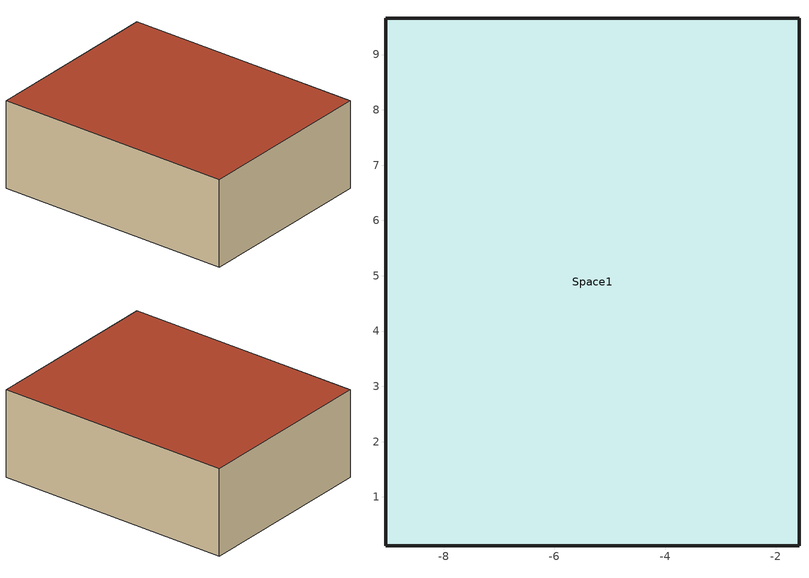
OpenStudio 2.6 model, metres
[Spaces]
Space1
 floor ground (ASHRAE 189.1-2009 ExtRoof IEAD ClimateZone 2-5): -1.58,9.66 -1.58,0.12 -9.06,0.12 -9.06,9.66 z0
 wall outside (ASHRAE 189.1-2009 ExtWall Mass ClimateZone 1): -1.58,9.66 -9.06,9.66 -9.06,0.12 -1.58,0.12 -1.58,9.66 z0:3.5
 roof outside (ASHRAE 189.1-2009 ExtRoof IEAD ClimateZone 1): -1.58,0.12 -1.58,9.66 -9.06,9.66 -9.06,0.12 z3.5
[Building]
Building 1: Space Type=189.1-2009 - Office - OpenOffice - CZ4-8; Default Construction Set=189.1-2009 - CZ5 - Office; Default Schedule Set=189.1-2009 - Office - BreakRoom - CZ1-3 Schedule Set
[Site]
TAIPEI: Latitude {deg}=25.07; Longitude {deg}=121.55; Time Zone {hr}=8; Elevation {m}=6
[ClimateZones]
Climate Zone Institution Name 1=ASHRAE; Climate Zone Document Name 1=ANSI/ASHRAE Standard 169; Climate Zone Document Year 1=2006; Climate Zone Institution Name 2=CEC; Climate Zone Document Name 2=California Climate Zone Descriptions; Climate Zone Document Year 2=1995
[DefaultConstructionSet]
189.1-2009 - CZ5 - Office: Default Exterior Surface Constructions=Default Surface Constructions 13; Default Interior Surface Constructions=Default Surface Constructions 14; Default Ground Contact Surface Constructions=Default Surface Constructions 15; Default Exterior SubSurface Constructions=Default Sub Surface Constructions 9; Default Interior SubSurface Constructions=Default Sub Surface Constructions 10; Interior Partition Construction=Interior Partition
[DefaultSurfaceConstructions]
Name | Floor Construction | Wall Construction | Roof Ceiling Construction
Default Surface Constructions 13 | ExtSlabCarpet 4in ClimateZone 1-8 | ASHRAE 189.1-2009 ExtWall Mass ClimateZone 5 | ASHRAE 189.1-2009 ExtRoof IEAD ClimateZone 2-5
Default Surface Constructions 14 | Interior Floor | Interior Wall | Interior Ceiling
Default Surface Constructions 15 | ExtSlabCarpet 4in ClimateZone 1-8 | ExtSlabCarpet 4in ClimateZone 1-8 | ExtSlabCarpet 4in ClimateZone 1-8
[Construction]
ExtSlabCarpet 4in ClimateZone 1-8: MAT-CC05 4 HW CONCRETE, CP02 CARPET PAD
ASHRAE 189.1-2009 ExtWall Mass ClimateZone 1: 1IN Stucco, 8IN Concrete HW, Wall Insulation [31], 1/2IN Gypsum
ASHRAE 189.1-2009 ExtRoof IEAD ClimateZone 1: Roof Membrane, Roof Insulation [18], Metal Decking
Interior Floor: F16 Acoustic tile, F05 Ceiling air space resistance, M11 100mm lightweight concrete
Interior Wall: G01a 19mm gypsum board, F04 Wall air space resistance, G01a 19mm gypsum board
Interior Ceiling: M11 100mm lightweight concrete, F05 Ceiling air space resistance, F16 Acoustic tile
Exterior Door: F08 Metal surface, I01 25mm insulation board
Interior Window: Clear 3mm
Interior Door; Interior Partition: G05 25mm wood
ASHRAE 189.1-2009 ExtRoof IEAD ClimateZone 2-5: Roof Membrane, Roof Insulation [21], Metal Decking
ASHRAE 189.1-2009 ExtWindow ClimateZone 4-5: Theoretical Glass [207]
ASHRAE 189.1-2009 ExtWall Mass ClimateZone 5: 1IN Stucco, 8IN Concrete HW, Wall Insulation [40], 1/2IN Gypsum
[Material] Thermal Absorptance=0.9
Name | Roughness | Thickness {m} | Conductivity {W/m-K} | Density {kg/m3} | Specific Heat {J/kg-K} | Solar Absorptance | Visible Absorptance
MAT-CC05 4 HW CONCRETE | Rough | 0.1016 | 1.311 | 2240 | 836.8 | 0.85 | 0.85
1IN Stucco | Smooth | 0.0253 | 0.6918 | 1858 | 837 | 0.92 | 0.92
8IN Concrete HW | MediumRough | 0.2033 | 1.7296 | 2243 | 837 | 0.65 | 0.65
Wall Insulation [31] | MediumRough | 0.0337 | 0.0432 | 91 | 837 | 0.5 | 0.5
1/2IN Gypsum | Smooth | 0.0127 | 0.16 | 784.9 | 830 | 0.4 | 0.4
Roof Membrane | VeryRough | 0.0095 | 0.16 | 1121.29 | 1460 | 0.7 | 0.7
Roof Insulation [18] | MediumRough | 0.1693 | 0.049 | 265 | 836.8 | 0.7 | 0.7
Metal Decking | MediumSmooth | 0.0015 | 45.006 | 7680 | 418.4 | 0.6 | 0.6
F16 Acoustic tile | MediumSmooth | 0.0191 | 0.06 | 368 | 590 | 0.3 | 0.3
M11 100mm lightweight concrete | MediumRough | 0.1016 | 0.53 | 1280 | 840 | 0.5 | 0.5
G01a 19mm gypsum board | MediumSmooth | 0.019 | 0.16 | 800 | 1090 | 0.4 | 0.4
F08 Metal surface | Smooth | 0.0008 | 45.28 | 7824 | 500 | 0.7 | 0.7
I01 25mm insulation board | MediumRough | 0.0254 | 0.03 | 43 | 1210 | 0.6 | 0.6
G05 25mm wood | MediumSmooth | 0.0254 | 0.15 | 608 | 1630 | 0.5 | 0.5
Roof Insulation [21] | MediumRough | 0.2105 | 0.049 | 265 | 836.8 | 0.7 | 0.7
Wall Insulation [40] | MediumRough | 0.0794 | 0.0432 | 91 | 837 | 0.5 | 0.5
[Material:NoMass]
CP02 CARPET PAD: Roughness=Smooth; Thermal Resistance {m2-K/W}=0.1; Thermal Absorptance=0.9; Solar Absorptance=0.8; Visible Absorptance=0.8
[Material:AirGap]
Name | Thermal Resistance {m2-K/W}
F05 Ceiling air space resistance | 0.18
F04 Wall air space resistance | 0.15
[DefaultSubSurfaceConstructions]
Name | Fixed Window Construction | Operable Window Construction | Door Construction | Tubular Daylight Dome Construction | Tubular Daylight Diffuser Construction
Default Sub Surface Constructions 9 | ASHRAE 189.1-2009 ExtWindow ClimateZone 4-5 | ASHRAE 189.1-2009 ExtWindow ClimateZone 4-5 | Exterior Door | Interior Window | Interior Window
Default Sub Surface Constructions 10 | Interior Window | Interior Window | Interior Door
[WindowMaterial:Glazing] Optical Data Type=SpectralAverage; Thickness {m}=0.003; Back Side Solar Reflectance at Normal Incidence=0; Back Side Visible Reflectance at Normal Incidence=0; Infrared Transmittance at Normal Incidence=0; Dirt Correction Factor for Solar and Visible Transmittance=1; Solar Diffusing=No
Name | Solar Transmittance at Normal Incidence | Front Side Solar Reflectance at Normal Incidence | Visible Transmittance at Normal Incidence | Front Side Visible Reflectance at Normal Incidence | Front Side Infrared Hemispherical Emissivity | Back Side Infrared Hemispherical Emissivity | Conductivity {W/m-K}
Clear 3mm | 0.837 | 0.075 | 0.898 | 0.081 | 0.84 | 0.84 | 0.9
Theoretical Glass [207] | 0.3311 | 0.6189 | 0.44 | 0.51 | 0.9 | 0.9 | 0.0133
[WindowMaterial:Blind]
Window Material Blind 1: Slat Width {m}=0.025; Slat Separation {m}=0.01875; Front Side Slat Beam Solar Reflectance=0.5; Back Side Slat Beam Solar Reflectance=0.5; Front Side Slat Diffuse Solar Reflectance=0.5; Back Side Slat Diffuse Solar Reflectance=0.5; Slat Beam Visible Transmittance=0
[SpaceType]
189.1-2009 - Office - OpenOffice - CZ4-8: Default Schedule Set=189.1-2009 - Office - OpenOffice - CZ4-8 Schedule Set; Design Specification Outdoor Air Object=189.1-2009 - Office - OpenOffice - CZ4-8 Ventilation; Standards Building Type=Office; Standards Space Type=OpenOffice
[DefaultScheduleSet] People Activity Level Schedule=Office Activity; Lighting Schedule=Office Bldg Light; Electric Equipment Schedule=Office Bldg Equip; Infiltration Schedule=Office Infil Quarter On
Name | Number of People Schedule
189.1-2009 - Office - BreakRoom - CZ1-3 Schedule Set | Office Misc Occ
189.1-2009 - Office - OpenOffice - CZ4-8 Schedule Set | Office Work Occ
[Lights:Definition]
189.1-2009 - Office - OpenOffice - CZ4-8 Lights Definition: Design Level Calculation Method=Watts/Area; Watts per Space Floor Area {W/m2}=10.6563
[Lights]
189.1-2009 - Office - OpenOffice - CZ4-8 Lights: Lights Definition=189.1-2009 - Office - OpenOffice - CZ4-8 Lights Definition; Space or SpaceType=189.1-2009 - Office - OpenOffice - CZ4-8
[DesignSpecification:OutdoorAir] Outdoor Air Method=Sum
Name | Outdoor Air Flow per Person {m3/s-person}
189.1-2009 - Office - BreakRoom - CZ1-3 Ventilation | 0.00707921
189.1-2009 - Office - OpenOffice - CZ4-8 Ventilation | 0.00943895
[People:Definition]
189.1-2009 - Office - OpenOffice - CZ4-8 People Definition: Number of People Calculation Method=People/Area; People per Space Floor Area {person/m2}=0.0565105; Fraction Radiant=0.3
[People]
189.1-2009 - Office - OpenOffice - CZ4-8 People: People Definition=189.1-2009 - Office - OpenOffice - CZ4-8 People Definition; Space or SpaceType=189.1-2009 - Office - OpenOffice - CZ4-8
[SpaceInfiltration:DesignFlowRate]
189.1-2009 - Office - OpenOffice - CZ4-8 Infiltration: Space or SpaceType=189.1-2009 - Office - OpenOffice - CZ4-8; Design Flow Rate Calculation Method=Flow/ExteriorArea; Flow per Exterior Surface Area {m3/s-m2}=0.000226568
[ElectricEquipment:Definition]
189.1-2009 - Office - OpenOffice - CZ4-8 Electric Equipment Definition: Design Level Calculation Method=Watts/Area; Watts per Space Floor Area {W/m2}=7.64238
[ElectricEquipment]
189.1-2009 - Office - OpenOffice - CZ4-8 Electric Equipment: Electric Equipment Definition=189.1-2009 - Office - OpenOffice - CZ4-8 Electric Equipment Definition; Space or SpaceType=189.1-2009 - Office - OpenOffice - CZ4-8
[ShadingControl]
Shading Control 1: Shading Type=InteriorBlind; Shading Device Material=Window Material Blind 1
[BuildingStory]
Building Story 1: Nominal Z Coordinate {m}=0; Nominal Floor to Floor Height {m}=3.5
[Space]
Space1: Building Story=Building Story 1; Thermal Zone=Thermal Zone 1; Design Specification Outdoor Air Object=189.1-2009 - Office - BreakRoom - CZ1-3 Ventilation
[ThermalZone]
Thermal Zone 1: Use Ideal Air Loads=No
[Sizing:Zone]
Thermal Zone 1: Zone Cooling Design Supply Air Temperature Input Method=SupplyAirTemperature; Zone Cooling Design Supply Air Temperature {C}=14; Zone Cooling Design Supply Air Temperature Difference {deltaC}=11.11; Zone Heating Design Supply Air Temperature Input Method=SupplyAirTemperature; Zone Heating Design Supply Air Temperature {C}=40; Zone Heating Design Supply Air Temperature Difference {deltaC}=11.11; Zone Cooling Design Supply Air Humidity Ratio {kg-H2O/kg-air}=0.0085; Zone Heating Design Supply Air Humidity Ratio {kg-H2O/kg-air}=0.008; Cooling Design Air Flow Method=DesignDay; Heating Design Air Flow Method=DesignDay; Account for Dedicated Outdoor Air System=No; Dedicated Outdoor Air System Control Strategy=NeutralSupplyAir; Dedicated Outdoor Air Low Setpoint Temperature for Design {C}=autosize; Dedicated Outdoor Air High Setpoint Temperature for Design {C}=autosize
[Schedule:Ruleset]
Name | Default Day Schedule | Summer Design Day Schedule | Winter Design Day Schedule
Office Bldg Light | Office Bldg Light Default Schedule | Office Bldg Light Summer Design Day | Office Bldg Light Winter Design Day
Office Misc Occ | Office Bldg Occ Default Schedule 1 | Office Bldg Occ Summer Design Day 1 | Office Bldg Occ Winter Design Day 1
Office Activity | Office Activity Default Schedule | Office Activity Summer Design Day | Office Activity Winter Design Day
Office Infil Quarter On | Office Infil Quarter On Default Schedule | Office Infil Quarter On Summer Design Day | Office Infil Quarter On Winter Design Day
Office Bldg Equip | Office Bldg Equip Default Schedule | Office Bldg Equip Summer Design Day | Office Bldg Equip Winter Design Day
Office Work Occ | Office Bldg Occ Default Schedule | Office Bldg Occ Summer Design Day | Office Bldg Occ Winter Design Day
[Schedule:Day]
Office Bldg Light Default Schedule: 5, 0, 0.05, 7, 0, 0.1, 8, 0, 0.3, 17, 0, 0.9, 18, 0, 0.7, 20, 0, 0.5, 22, 0, 0.3, 23, 0, 0.1, 24, 0, 0.05
Office Bldg Light Summer Design Day; Office Infil Quarter On Rule 1 Day Schedule; Office Bldg Equip Summer Design Day: 24, 0, 1
Office Bldg Light Winter Design Day; Office Bldg Occ Winter Design Day 1; Office Bldg Occ Rule 1 Day Schedule 1; Office Bldg Equip Winter Design Day; Office Bldg Occ Winter Design Day; Office Bldg Occ Rule 1 Day Schedule: 24, 0, 0
Office Bldg Light Rule 1 Day Schedule: 24, 0, 0.05
Office Bldg Light Rule 2 Day Schedule: 6, 0, 0.05, 8, 0, 0.1, 14, 0, 0.5, 17, 0, 0.15, 24, 0, 0.05
Office Bldg Occ Default Schedule 1: 6, 0, 0, 7, 0, 0.1, 8, 0, 0.2, 20, 0, 0.4, 22, 0, 0.1, 24, 0, 0.05
Office Bldg Occ Summer Design Day 1; Office Bldg Occ Summer Design Day: 6, 0, 0, 22, 0, 1, 24, 0, 0.05
Office Bldg Occ Rule 2 Day Schedule 1: 6, 0, 0, 8, 0, 0.1, 14, 0, 0.25, 17, 0, 0.1, 24, 0, 0
Office Activity Default Schedule; Office Activity Summer Design Day; Office Activity Winter Design Day: 24, 0, 132
Office Infil Quarter On Default Schedule; Office Infil Quarter On Summer Design Day: 6, 0, 1, 22, 0, 0.25, 24, 0, 1
Office Infil Quarter On Winter Design Day; Office Infil Quarter On Rule 2 Day Schedule: 6, 0, 1, 18, 0, 0.25, 24, 0, 1
Office Bldg Equip Default Schedule: 8, 0, 0.4, 12, 0, 0.9, 13, 0, 0.8, 17, 0, 0.9, 18, 0, 0.8, 20, 0, 0.6, 22, 0, 0.5, 24, 0, 0.4
Office Bldg Equip Rule 1 Day Schedule: 24, 0, 0.3
Office Bldg Equip Rule 2 Day Schedule: 6, 0, 0.3, 8, 0, 0.4, 14, 0, 0.5, 17, 0, 0.35, 24, 0, 0.3
Office Bldg Occ Default Schedule: 6, 0, 0, 7, 0, 0.1, 8, 0, 0.2, 12, 0, 0.85, 13, 0, 0.5, 17, 0, 0.85, 18, 0, 0.7, 20, 0, 0.4, 22, 0, 0.1, 24, 0, 0.05
Office Bldg Occ Rule 2 Day Schedule: 6, 0, 0, 8, 0, 0.1, 14, 0, 0.4, 17, 0, 0.1, 24, 0, 0
[Schedule:Rule] Apply Monday=No; Apply Tuesday=No; Apply Wednesday=No; Apply Thursday=No; Apply Friday=No; Date Specification Type=DateRange; Start Month=1; Start Day=1; End Month=12; End Day=31
Name | Schedule Ruleset | Rule Order | Day Schedule | Apply Sunday | Apply Saturday
Office Bldg Light Rule 1 | Office Bldg Light | 0 | Office Bldg Light Rule 1 Day Schedule | Yes | No
Office Bldg Light Rule 2 | Office Bldg Light | 1 | Office Bldg Light Rule 2 Day Schedule | No | Yes
Office Misc Occ Rule 1 | Office Misc Occ | 0 | Office Bldg Occ Rule 1 Day Schedule 1 | Yes | No
Office Misc Occ Rule 2 | Office Misc Occ | 1 | Office Bldg Occ Rule 2 Day Schedule 1 | No | Yes
Office Infil Quarter On Rule 1 | Office Infil Quarter On | 0 | Office Infil Quarter On Rule 1 Day Schedule | Yes | No
Office Infil Quarter On Rule 2 | Office Infil Quarter On | 1 | Office Infil Quarter On Rule 2 Day Schedule | No | Yes
Office Bldg Equip Rule 1 | Office Bldg Equip | 0 | Office Bldg Equip Rule 1 Day Schedule | Yes | No
Office Bldg Equip Rule 2 | Office Bldg Equip | 1 | Office Bldg Equip Rule 2 Day Schedule | No | Yes
Office Work Occ Rule 1 | Office Work Occ | 0 | Office Bldg Occ Rule 1 Day Schedule | Yes | No
Office Work Occ Rule 2 | Office Work Occ | 1 | Office Bldg Occ Rule 2 Day Schedule | No | Yes
